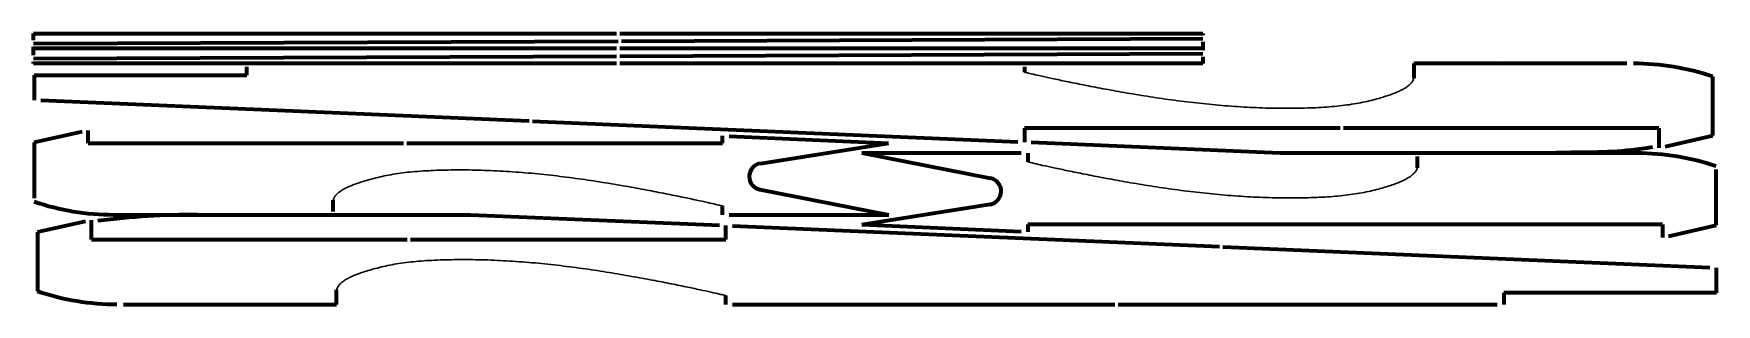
# Model space of a CAD drawing. Header units: inches. Extents: x 0.1 to 31.8, y 0.3 to 5.4.
import ezdxf

# ---------------------------------------------------------------- set-up
doc = ezdxf.new("R2010")
doc.units = ezdxf.units.IN
doc.header["$MEASUREMENT"] = 0
doc.layers.add('Layer1', color=7, linetype='Continuous', true_color=0xffffff)

msp = doc.modelspace()

# ---------------------------------------------------------------- linework, layer by layer
at = {"layer": 'Layer1', "color": 178, "lineweight": 70, "true_color": 0x000000}
for p, q in [((0.125, 5.312), (0.125, 5.438)), ((0.125, 5.438), (11.094, 5.438)), ((11.156, 5.438), (22.125, 5.438)), ((22.125, 5.438), (22.125, 5.406)), ((0.125, 5.25), (11.125, 5.297)), ((0.125, 5.031), (0.125, 5.188)), ((11.094, 5.156), (0.125, 5.156)), ((22.125, 5.156), (11.157, 5.156)), ((11.187, 5.297), (22.125, 5.344)), ((22.125, 5.281), (22.125, 5.125)), ((0.125, 4.969), (11.094, 5.015)), ((0.125, 4.875), (0.125, 4.906)), ((11.094, 4.875), (0.125, 4.875)), ((4.134, 4.656), (4.134, 4.813)), ((22.125, 4.875), (11.156, 4.875)), ((11.157, 5.016), (22.125, 5.063)), ((18.771, 4.813), (18.771, 4.711)), ((22.125, 5), (22.125, 4.875)), ((26.097, 4.875), (26.097, 4.599)), ((30.106, 4.875), (26.097, 4.875)), ((27.652, 4.982), (27.652, 4.982)), ((0.134, 4.656), (4.134, 4.656)), ((0.134, 4.656), (0.134, 4.188)), ((31.726, 3.519), (31.726, 4.629)), ((9.452, 3.79), (0.258, 4.182)), ((1.035, 3.591), (0.134, 3.386)), ((1.149, 3.373), (1.149, 3.617)), ((18.646, 3.398), (9.515, 3.787)), ((13.089, 3.373), (13.089, 3.512)), ((13.214, 3.507), (16.214, 3.379)), ((18.771, 3.656), (18.771, 3.393)), ((24.71, 3.656), (18.771, 3.656)), ((30.711, 3.656), (24.772, 3.656)), ((30.711, 3.656), (30.711, 3.288)), ((30.825, 3.314), (31.726, 3.519)), ((0.134, 3.386), (0.134, 2.338)), ((1.149, 3.373), (7.088, 3.373)), ((7.15, 3.373), (13.089, 3.373)), ((13.802, 2.995), (16.214, 3.379)), ((18.131, 2.714), (15.71, 3.188)), ((18.71, 3.188), (15.71, 3.188)), ((18.835, 3.188), (18.835, 3.024)), ((23.581, 3.188), (18.895, 3.387)), ((28.679, 3.188), (23.581, 3.188)), ((30.295, 3.188), (26.161, 3.188)), ((26.161, 3.125), (26.161, 2.912)), ((31.79, 1.831), (31.79, 2.879)), ((5.763, 2.092), (5.763, 2.306)), ((13.793, 2.503), (16.215, 2.03)), ((18.122, 2.222), (15.71, 1.838)), ((1.1, 1.904), (0.198, 1.698)), ((1.213, 1.561), (1.213, 1.929)), ((1.629, 2.03), (5.763, 2.03)), ((3.246, 2.03), (8.344, 2.03)), ((8.344, 2.03), (13.029, 1.83)), ((13.089, 2.03), (13.089, 2.194)), ((13.214, 2.03), (16.215, 2.03)), ((0.198, 1.698), (0.198, 0.588)), ((13.153, 1.561), (13.153, 1.825)), ((13.278, 1.819), (22.441, 1.428)), ((18.711, 1.71), (15.71, 1.838)), ((30.775, 1.844), (18.835, 1.844)), ((18.835, 1.844), (18.835, 1.705)), ((30.775, 1.844), (30.775, 1.6)), ((30.889, 1.626), (31.79, 1.831)), ((1.213, 1.561), (7.152, 1.561)), ((7.215, 1.561), (13.153, 1.561)), ((22.503, 1.426), (31.666, 1.035)), ((31.791, 0.561), (31.791, 1.03)), ((1.818, 0.342), (5.827, 0.342)), ((5.827, 0.342), (5.827, 0.618)), ((13.153, 0.342), (13.153, 0.506)), ((13.278, 0.342), (20.472, 0.342)), ((20.534, 0.342), (27.665, 0.342)), ((31.791, 0.561), (27.79, 0.561)), ((27.79, 0.561), (27.79, 0.342))]:
    msp.add_line(p, q, dxfattribs=at)
for centre, radius, start, end in [((30.224, 0.172), 4.703, 71.3758, 89.9113), ((30.288, -1.516), 4.703, 71.3758, 89.9113), ((13.841, 2.748), 0.25, 99.0281, 258.9356), ((18.083, 2.469), 0.25, 279.0281, 78.9356), ((1.636, 6.733), 4.703, 251.3758, 269.9113), ((1.7, 5.046), 4.703, 251.3758, 269.9113)]:
    msp.add_arc(centre, radius, start, end, dxfattribs=at)
at = {"layer": 'Layer1', "color": 178, "lineweight": 30, "true_color": 0x000000}
for points in [[(18.771, 4.711), (18.781, 4.709), (18.823, 4.698), (18.915, 4.677), (19.068, 4.642), (19.278, 4.596), (19.541, 4.541), (19.854, 4.477), (20.211, 4.408), (20.606, 4.336), (21.032, 4.264), (21.482, 4.197), (21.948, 4.137), (22.423, 4.089), (22.898, 4.054), (23.29, 4.037), (23.598, 4.032), (23.822, 4.032), (24.04, 4.036), (24.252, 4.043), (24.455, 4.055), (24.65, 4.071), (24.836, 4.093), (25.011, 4.12), (25.176, 4.152), (25.328, 4.189), (25.468, 4.227), (25.595, 4.267), (25.709, 4.307), (25.809, 4.347), (25.895, 4.39), (25.966, 4.434), (26.022, 4.479), (26.062, 4.523), (26.09, 4.564), (26.094, 4.593), (26.096, 4.606)], [(13.089, 2.194), (13.079, 2.196), (13.037, 2.206), (12.945, 2.228), (12.792, 2.263), (12.583, 2.308), (12.319, 2.364), (12.006, 2.427), (11.649, 2.497), (11.254, 2.569), (10.828, 2.64), (10.378, 2.708), (9.912, 2.767), (9.437, 2.816), (8.962, 2.851), (8.57, 2.867), (8.262, 2.873), (8.038, 2.873), (7.82, 2.869), (7.608, 2.861), (7.405, 2.85), (7.21, 2.834), (7.024, 2.812), (6.849, 2.785), (6.685, 2.752), (6.532, 2.716), (6.392, 2.677), (6.265, 2.638), (6.151, 2.598), (6.051, 2.557), (5.965, 2.515), (5.894, 2.471), (5.838, 2.426), (5.798, 2.382), (5.77, 2.341), (5.766, 2.311), (5.764, 2.298)], [(18.835, 3.024), (18.846, 3.021), (18.887, 3.011), (18.979, 2.989), (19.132, 2.954), (19.342, 2.909), (19.606, 2.853), (19.918, 2.79), (20.275, 2.72), (20.67, 2.648), (21.096, 2.577), (21.546, 2.509), (22.012, 2.45), (22.487, 2.401), (22.962, 2.367), (23.354, 2.35), (23.662, 2.345), (23.886, 2.344), (24.104, 2.348), (24.316, 2.356), (24.519, 2.367), (24.714, 2.384), (24.9, 2.405), (25.075, 2.433), (25.24, 2.465), (25.392, 2.502), (25.532, 2.54), (25.66, 2.579), (25.774, 2.619), (25.874, 2.66), (25.959, 2.702), (26.03, 2.747), (26.086, 2.791), (26.126, 2.835), (26.154, 2.876), (26.159, 2.906), (26.161, 2.919)], [(13.153, 0.506), (13.143, 0.509), (13.102, 0.519), (13.009, 0.54), (12.857, 0.575), (12.647, 0.621), (12.383, 0.676), (12.07, 0.74), (11.713, 0.809), (11.318, 0.881), (10.893, 0.953), (10.443, 1.02), (9.976, 1.08), (9.502, 1.128), (9.027, 1.163), (8.634, 1.18), (8.326, 1.185), (8.102, 1.185), (7.884, 1.181), (7.673, 1.174), (7.469, 1.162), (7.274, 1.146), (7.089, 1.125), (6.913, 1.097), (6.749, 1.065), (6.596, 1.028), (6.456, 0.99), (6.329, 0.95), (6.215, 0.911), (6.115, 0.87), (6.029, 0.827), (5.958, 0.783), (5.902, 0.738), (5.863, 0.695), (5.834, 0.653), (5.83, 0.624), (5.828, 0.611)]]:
    msp.add_open_spline(points, degree=3, knots=[0, 0, 0, 0, 0.032135, 0.127798, 0.285062, 0.501208, 0.77221, 1.093509, 1.459224, 1.862829, 2.297347, 2.754811, 3.227599, 3.707292, 4.186048, 4.656219, 4.885574, 5.109887, 5.328348, 5.540141, 5.7443, 5.940112, 6.127132, 6.304764, 6.472485, 6.629562, 6.77508, 6.90843, 7.029102, 7.137023, 7.232407, 7.315688, 7.387067, 7.446392, 7.493608, 7.533741, 7.533741, 7.533741, 7.533741], dxfattribs=at)
at = {"layer": 'Layer1', "color": 178, "lineweight": 70, "true_color": 0x000000}
msp.add_open_spline([(30.592, 3.3), (30.32, 3.257), (29.836, 3.202), (29.194, 3.199), (28.798, 3.195), (28.679, 3.188)], degree=3, knots=[2.327994, 2.327994, 2.327994, 2.327994, 3.05654, 3.773073, 4.232656, 4.232656, 4.232656, 4.232656], dxfattribs=at)
msp.add_open_spline([(3.208, 2.03), (2.583, 2.03), (1.956, 1.992), (1.335, 1.915)], degree=3, dxfattribs=at)

doc.saveas('drawing.dxf')
